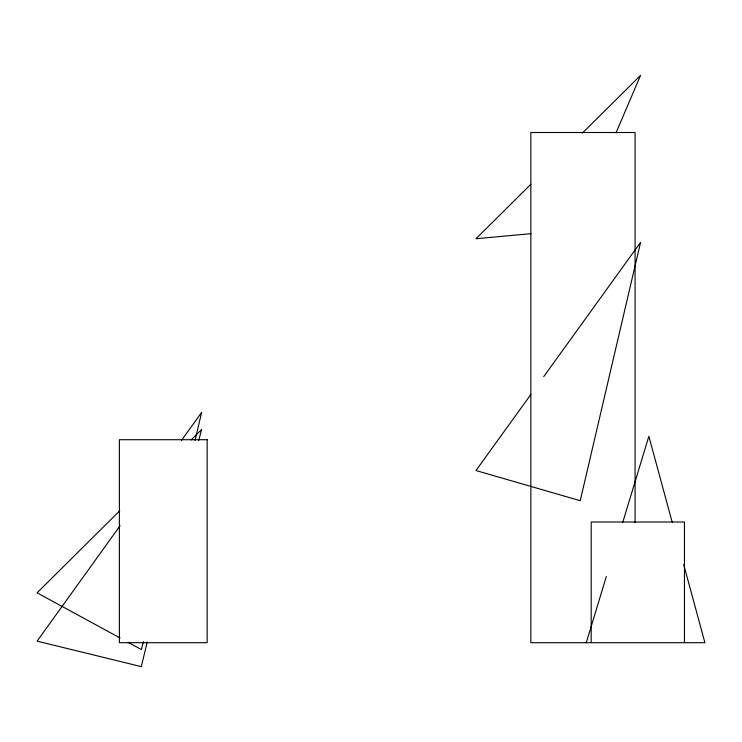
<?xml version="1.0" encoding="UTF-8"?>
<svg xmlns="http://www.w3.org/2000/svg" width="742" height="742" viewBox="0 0 742 742"><rect width="100%" height="100%" fill="white"/><g stroke="black" fill="none" stroke-linecap="round" stroke-linejoin="round"><path stroke-width="1.11" d="M147.213 641.886L141.332 666.65L37.1 641.144L120.065 525.79M195.007 440.442L201.685 412.311L181.447 440.451M143.475 641.709L141.332 649.538L128.18 642.377M198.615 440.6L201.685 429.423L191.037 439.997M586.263 642.702L606.344 576.46M622.751 522.368L648.86 436.259L672.187 522.183M616.046 132.809L640.569 75.35L582.433 133.068M530.845 394.484L475.984 470.539L580.216 500.711L640.569 242.374L543.71 376.648M119.796 510.719L37.1 592.83L120.083 637.972M530.845 184.285L475.984 238.748L531.096 233.656M683.697 564.588L704.9 642.702L530.845 642.702L530.845 132.503L635.078 132.503L635.078 522.377M684.458 642.702L684.458 522.006L591.188 522.006L591.188 642.702M207.166 439.718L119.388 439.718L119.388 642.702L207.166 642.702L207.166 439.718"/></g></svg>
